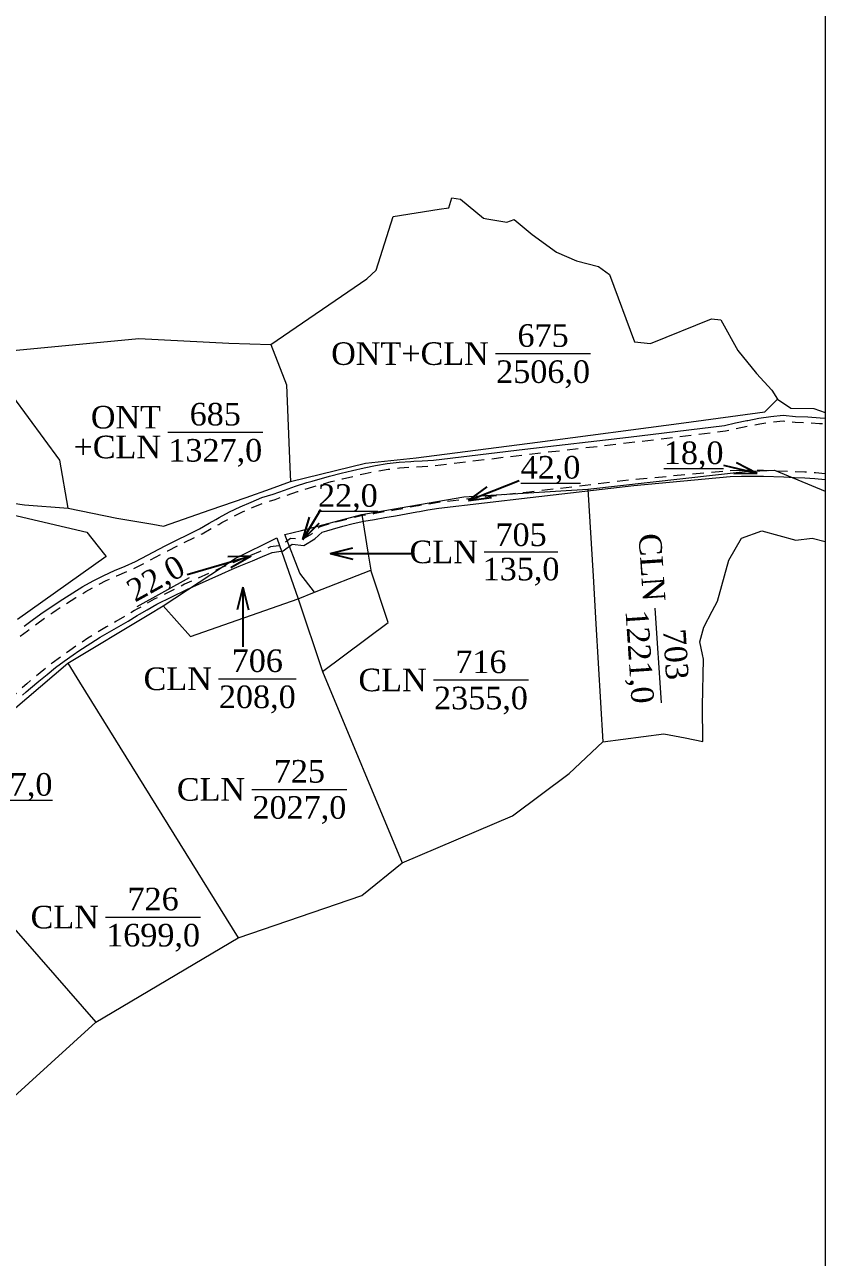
# Model space of a CAD drawing. Header units: metres. Extents: x 545919 to 546496, y 1842013 to 1842843.
# Drawn here: x 546354.7 to 546496.5, y 1842180.9 to 1842399.3 of the extents above; entities that cross this region are included whole.
import ezdxf
from ezdxf.enums import TextEntityAlignment as Align

# ---------------------------------------------------------------- set-up
doc = ezdxf.new("R2010")
doc.units = ezdxf.units.M
doc.header["$MEASUREMENT"] = 0
doc.linetypes.add('DGN Style 2', pattern=[3.355162, 2.013097, -1.342065])
for name, color, linetype, lineweight in [('Level 10', 7, 'Continuous', 0), ('Level 13', 7, 'Continuous', 0), ('Level 14', 7, 'Continuous', 0), ('Level 2', 7, 'Continuous', 0), ('Level 30', 7, 'Continuous', 0), ('Level 4', 7, 'Continuous', 0), ('Level 5', 7, 'Continuous', 0), ('Level 6', 7, 'Continuous', 0), ('Level 62', 7, 'Continuous', 0)]:
    doc.layers.add(name, color=color, linetype=linetype, lineweight=lineweight)
doc.styles.add('Style-STANDARD', font='STANDARD.shx')
doc.styles.add('Style-Times New Roman', font='times.ttf')
doc.dimstyles.get("Standard").update_dxf_attribs({"dimtxt": 0.18, "dimasz": 0.18, "dimexe": 0.18, "dimexo": 0.0625, "dimgap": 0.09, "dimtad": 0, "dimtih": 1, "dimtoh": 1, "dimdec": 4, "dimzin": 0, "dimdsep": 46, "dimtxsty": 'Standard', "dimcen": 0.09, "dimadec": 0, "dimazin": 0, "dimtfac": 1, "dimtdec": 4, "dimtofl": 0, "dimtmove": 0, "dimatfit": 3, "dimfxl": 1, "dimtolj": 1, "dimtzin": 0, "dimarcsym": 0})

# ---------------------------------------------------------------- blocks, each defined once
blk = doc.blocks.new('N_THUA_24')
at = {"layer": 'Level 13', "color": 1, "linetype": 'Continuous', "lineweight": 0}
blk.add_line((-2.042545, 0), (6.367455, 0), dxfattribs=at)
at = {"layer": 'Level 13', "color": 5, "linetype": 'Continuous', "lineweight": 0, "style": 'Style-Times New Roman'}
blk.add_text('726', height=2, dxfattribs=at).set_placement((2.162455, 1.6), align=Align.MIDDLE_CENTER)
at = {"layer": 'Level 2', "color": 3, "linetype": 'Continuous', "lineweight": 0, "style": 'Style-Times New Roman'}
blk.add_text('CLN', height=2, dxfattribs=at).set_placement((-2.642545, 0), align=Align.MIDDLE_RIGHT)
at = {"layer": 'Level 4', "color": 1, "linetype": 'Continuous', "lineweight": 0, "style": 'Style-Times New Roman'}
blk.add_text('1699,0', height=2, dxfattribs=at).set_placement((2.162455, -1.6), align=Align.MIDDLE_CENTER)
blk = doc.blocks.new('N_THUA_25')
at = {"layer": 'Level 13', "color": 1, "linetype": 'Continuous', "lineweight": 0}
blk.add_line((-2.038576, 0), (6.371424, 0), dxfattribs=at)
at = {"layer": 'Level 13', "color": 5, "linetype": 'Continuous', "lineweight": 0, "style": 'Style-Times New Roman'}
blk.add_text('725', height=2, dxfattribs=at).set_placement((2.166424, 1.6), align=Align.MIDDLE_CENTER)
at = {"layer": 'Level 2', "color": 3, "linetype": 'Continuous', "lineweight": 0, "style": 'Style-Times New Roman'}
blk.add_text('CLN', height=2, dxfattribs=at).set_placement((-2.638576, 0), align=Align.MIDDLE_RIGHT)
at = {"layer": 'Level 4', "color": 1, "linetype": 'Continuous', "lineweight": 0, "style": 'Style-Times New Roman'}
blk.add_text('2027,0', height=2, dxfattribs=at).set_placement((2.166424, -1.6), align=Align.MIDDLE_CENTER)
blk = doc.blocks.new('N_THUA_26')
at = {"layer": 'Level 13', "color": 1, "linetype": 'Continuous', "lineweight": 0}
blk.add_line((-2.042545, 0), (6.367455, 0), dxfattribs=at)
at = {"layer": 'Level 13', "color": 5, "linetype": 'Continuous', "lineweight": 0, "style": 'Style-Times New Roman'}
blk.add_text('716', height=2, dxfattribs=at).set_placement((2.162455, 1.6), align=Align.MIDDLE_CENTER)
at = {"layer": 'Level 2', "color": 3, "linetype": 'Continuous', "lineweight": 0, "style": 'Style-Times New Roman'}
blk.add_text('CLN', height=2, dxfattribs=at).set_placement((-2.642545, 0), align=Align.MIDDLE_RIGHT)
at = {"layer": 'Level 4', "color": 1, "linetype": 'Continuous', "lineweight": 0, "style": 'Style-Times New Roman'}
blk.add_text('2355,0', height=2, dxfattribs=at).set_placement((2.162455, -1.6), align=Align.MIDDLE_CENTER)
blk = doc.blocks.new('N_THUA_27')
at = {"layer": 'Level 13', "color": 1, "linetype": 'Continuous', "lineweight": 0}
blk.add_line((-0.822034, 0), (5.691966, 0), dxfattribs=at)
at = {"layer": 'Level 13', "color": 5, "linetype": 'Continuous', "lineweight": 0, "style": 'Style-Times New Roman'}
blk.add_text('705', height=2, dxfattribs=at).set_placement((2.434966, 1.52), align=Align.MIDDLE_CENTER)
at = {"layer": 'Level 2', "color": 3, "linetype": 'Continuous', "lineweight": 0, "style": 'Style-Times New Roman'}
blk.add_text('CLN', height=2, dxfattribs=at).set_placement((-1.392034, 0), align=Align.MIDDLE_RIGHT)
at = {"layer": 'Level 4', "color": 1, "linetype": 'Continuous', "lineweight": 0, "style": 'Style-Times New Roman'}
blk.add_text('135,0', height=2, dxfattribs=at).set_placement((2.434966, -1.52), align=Align.MIDDLE_CENTER)
blk = doc.blocks.new('N_THUA_28')
at = {"layer": 'Level 13', "color": 1, "linetype": 'Continuous', "lineweight": 0}
blk.add_line((-0.873767, 0), (5.982233, 0), dxfattribs=at)
at = {"layer": 'Level 13', "color": 5, "linetype": 'Continuous', "lineweight": 0, "style": 'Style-Times New Roman'}
blk.add_text('706', height=2, dxfattribs=at).set_placement((2.554233, 1.6), align=Align.MIDDLE_CENTER)
at = {"layer": 'Level 2', "color": 3, "linetype": 'Continuous', "lineweight": 0, "style": 'Style-Times New Roman'}
blk.add_text('CLN', height=2, dxfattribs=at).set_placement((-1.473767, 0), align=Align.MIDDLE_RIGHT)
at = {"layer": 'Level 4', "color": 1, "linetype": 'Continuous', "lineweight": 0, "style": 'Style-Times New Roman'}
blk.add_text('208,0', height=2, dxfattribs=at).set_placement((2.554233, -1.6), align=Align.MIDDLE_CENTER)
blk = doc.blocks.new('N_THUA_29')
at = {"layer": 'Level 13', "color": 1, "linetype": 'Continuous', "lineweight": 0}
blk.add_line((-2.042545, 0), (6.367455, 0), dxfattribs=at)
at = {"layer": 'Level 13', "color": 5, "linetype": 'Continuous', "lineweight": 0, "style": 'Style-Times New Roman'}
blk.add_text('703', height=2, dxfattribs=at).set_placement((2.162455, 1.6), align=Align.MIDDLE_CENTER)
at = {"layer": 'Level 2', "color": 3, "linetype": 'Continuous', "lineweight": 0, "style": 'Style-Times New Roman'}
blk.add_text('CLN', height=2, dxfattribs=at).set_placement((-2.642545, 0), align=Align.MIDDLE_RIGHT)
at = {"layer": 'Level 4', "color": 1, "linetype": 'Continuous', "lineweight": 0, "style": 'Style-Times New Roman'}
blk.add_text('1221,0', height=2, dxfattribs=at).set_placement((2.162455, -1.6), align=Align.MIDDLE_CENTER)
blk = doc.blocks.new('N_THUA_30')
at = {"layer": 'Level 13', "color": 1, "linetype": 'Continuous', "lineweight": 0}
blk.add_line((1.707677, 0), (10.117677, 0), dxfattribs=at)
at = {"layer": 'Level 13', "color": 5, "linetype": 'Continuous', "lineweight": 0, "style": 'Style-Times New Roman'}
blk.add_text('675', height=2, dxfattribs=at).set_placement((5.912677, 1.6), align=Align.MIDDLE_CENTER)
at = {"layer": 'Level 2', "color": 3, "linetype": 'Continuous', "lineweight": 0, "style": 'Style-Times New Roman'}
blk.add_text('ONT+CLN', height=2, dxfattribs=at).set_placement((1.107677, 0), align=Align.MIDDLE_RIGHT)
at = {"layer": 'Level 4', "color": 1, "linetype": 'Continuous', "lineweight": 0, "style": 'Style-Times New Roman'}
blk.add_text('2506,0', height=2, dxfattribs=at).set_placement((5.912677, -1.6), align=Align.MIDDLE_CENTER)
blk = doc.blocks.new('N_THUA_31')
at = {"layer": 'Level 13', "color": 1, "linetype": 'Continuous', "lineweight": 0}
blk.add_line((1.707677, 0), (10.117677, 0), dxfattribs=at)
at = {"layer": 'Level 13', "color": 5, "linetype": 'Continuous', "lineweight": 0, "style": 'Style-Times New Roman'}
blk.add_text('685', height=2, dxfattribs=at).set_placement((5.912677, 1.6), align=Align.MIDDLE_CENTER)
at = {"layer": 'Level 2', "color": 3, "linetype": 'Continuous', "lineweight": 0, "insert": (1.107677, 0), "char_height": 2, "attachment_point": 6, "line_spacing_factor": 0.791214, "style": 'Style-Times New Roman'}
blk.add_mtext('ONT\\P+CLN', dxfattribs=at)
at = {"layer": 'Level 4', "color": 1, "linetype": 'Continuous', "lineweight": 0, "style": 'Style-Times New Roman'}
blk.add_text('1327,0', height=2, dxfattribs=at).set_placement((5.912677, -1.6), align=Align.MIDDLE_CENTER)
blk = doc.blocks.new('TerminatorOpen_0.5')
at = {"color": 0, "linetype": 'ByBlock', "lineweight": -2}
for q in [(-1, 0.25), (-1, 0), (-1, -0.25)]:
    blk.add_line((0, 0), q, dxfattribs=at)

msp = doc.modelspace()

# ---------------------------------------------------------------- linework, layer by layer
at = {"layer": 'Level 10', "color": 7, "lineweight": 0}
for p, q in [((546406.06, 1842298.69), (546416.01, 1842302.62)), ((546403.17, 1842297.53), (546407.44, 1842284.67)), ((546407.44, 1842284.67), (546421.53, 1842250.77)), ((546343.46, 1842249.72), (546367.32, 1842222.53)), ((546367.32, 1842222.53), (546392.51, 1842237.48))]:
    msp.add_line(p, q, dxfattribs=at)
at = {"layer": 'Level 10', "color": 30, "lineweight": 0}
msp.add_line((546403.17, 1842297.53), (546406.06, 1842298.69), dxfattribs=at)
at = {"layer": 'Level 10', "color": 7, "lineweight": 0, "flags": 128}
for points in [[(546398.3, 1842342.58), (546415.31, 1842354.21), (546416.97, 1842355.77), (546419.99, 1842365.29), (546428.09, 1842366.57), (546429.81, 1842366.82), (546430.37, 1842368.58), (546431.86, 1842368.36), (546435.97, 1842364.94), (546436.5513, 1842364.8417), (546440.11, 1842364.24), (546441.41, 1842364.73), (546444.58, 1842362.1), (546448.89, 1842358.97), (546452.41, 1842357.41), (546456.29, 1842356.4), (546458.27, 1842355), (546462.67, 1842343.04), (546465.5, 1842342.75), (546476.31, 1842347.16), (546478, 1842346.98), (546481.01, 1842341.52), (546484.29, 1842337.47)], [(546362.42, 1842313.56), (546360.96, 1842322.07), (546346.99, 1842340.98), (546374.95, 1842343.67), (546390.89, 1842342.8), (546398.3, 1842342.58)], [(546398.3, 1842342.58), (546401.07, 1842335.43), (546401.69, 1842320.8718), (546401.8, 1842318.29)], [(546484.29, 1842337.47), (546487.02, 1842334.49), (546488, 1842332.89)], [(546488, 1842332.89), (546490.35, 1842331.32), (546494.46, 1842331.23), (546496.479396, 1842330.521776)], [(546454.45, 1842316.93), (546455.35, 1842301.55), (546455.85, 1842293.11), (546457.08, 1842272.18)], [(546414.43, 1842312.44), (546415.5, 1842305.82), (546416.01, 1842302.62)], [(546474.95, 1842292.52), (546476.44, 1842295.35), (546477.38, 1842297.13), (546479.41, 1842304.39), (546481.65, 1842308.25), (546485.22, 1842309.59), (546491.23, 1842307.94)], [(546491.23, 1842307.94), (546494.17, 1842308.25), (546496.479396, 1842307.659529)], [(546407.44, 1842284.67), (546419.09, 1842293.36), (546416.01, 1842302.62)], [(546379.24, 1842296.29), (546384.1, 1842290.85), (546403.17, 1842297.53)], [(546457.08, 1842272.18), (546467.91, 1842273.63), (546471.66, 1842272.88), (546474.78, 1842272.23), (546474.74, 1842278.56), (546474.89, 1842286.84), (546474.72, 1842287.65), (546474.24, 1842289.88), (546474.95, 1842292.52)], [(546362.33, 1842286.14), (546364.43, 1842282.75), (546392.51, 1842237.48)], [(546421.53, 1842250.77), (546441.07, 1842259.06), (546451.15, 1842266.61), (546457.08, 1842272.18)], [(546392.51, 1842237.48), (546414.42, 1842244.98), (546421.53, 1842250.77)], [(546304.11, 1842213.68), (546314.83, 1842192.96), (546323.12, 1842182.31), (546367.32, 1842222.53)]]:
    msp.add_lwpolyline(points, dxfattribs=at)
at = {"layer": 'Level 10', "color": 30, "lineweight": 0, "flags": 128}
for points in [[(546401.8, 1842318.29), (546415.09, 1842321.54), (546424.05, 1842322.53), (546445.5, 1842325.27), (546471.422, 1842328.7284), (546485.75, 1842330.64), (546488, 1842332.89)], [(546454.45, 1842316.93), (546482.28, 1842320.11), (546487.47, 1842320.34), (546496.479396, 1842316.598393)], [(546362.42, 1842313.56), (546371.01, 1842311.8), (546377.3866, 1842310.7308), (546379.3, 1842310.41), (546387.56, 1842313.28), (546393.93, 1842315.5), (546398.27, 1842317.04), (546401.8, 1842318.29)], [(546305.4, 1842307.41), (546323.73, 1842312.93), (546341, 1842316.2), (546354.67, 1842314.16), (546362.42, 1842313.56)], [(546414.43, 1842312.44), (546415.08, 1842312.56), (546432.45, 1842315.61), (546454.45, 1842316.93)], [(546342.31, 1842313.23), (546353.38, 1842312.26), (546365.72, 1842309.33), (546368.8467, 1842305.3805), (546369.14, 1842305.01), (546353.42, 1842293.87)], [(546406.06, 1842298.69), (546403.42, 1842302.07), (546400.79, 1842308.9), (546403.73, 1842309.66), (546414.43, 1842312.44)], [(546379.24, 1842296.29), (546391.96, 1842304.69), (546399.35, 1842308.32), (546403.17, 1842297.53)], [(546362.33, 1842286.14), (546376.72, 1842294.78), (546379.24, 1842296.29)], [(546339.58, 1842266.74), (546340.11, 1842267.19), (546362.33, 1842286.14)]]:
    msp.add_lwpolyline(points, dxfattribs=at)
at = {"layer": 'Level 30', "color": 5, "linetype": 'Continuous', "lineweight": 0, "flags": 128}
for points in [[(546354.6249, 1842292.6858), (546356.3042, 1842293.9336), (546358.008, 1842295.1477), (546359.1543, 1842295.936), (546359.7358, 1842296.3274), (546361.4869, 1842297.4723), (546363.2605, 1842298.582), (546365.0383, 1842299.6861), (546366.8555, 1842300.7244), (546368.7199, 1842301.6756), (546370.6277, 1842302.5378), (546372.4868, 1842303.342), (546374.3264, 1842304.135), (546379.5808, 1842306.926), (546385.6511, 1842309.9105), (546387.3884, 1842310.9079), (546388.5739, 1842311.5885), (546389.1526, 1842311.9164), (546390.9893, 1842312.9253), (546392.8743, 1842313.8389), (546394.7972, 1842314.6694), (546396.7363, 1842315.4614), (546398.7371, 1842316.0908), (546400.7038, 1842316.8037), (546402.6844, 1842317.4771), (546404.6781, 1842318.1107), (546405.6118, 1842318.3924), (546405.6118, 1842318.3925), (546408.7015, 1842319.2578), (546410.7296, 1842319.7707), (546412.7676, 1842320.243), (546414.8018, 1842320.7379), (546416.8583, 1842321.1286), (546418.9222, 1842321.478), (546421.0005, 1842321.7295), (546423.089, 1842321.8825), (546423.6112, 1842321.9142), (546425.1113, 1842321.9978), (546427.1115, 1842322.1092), (546443.2572, 1842324.0714), (546461.6077, 1842326.1882), (546478.6327, 1842328.2553), (546480.5975, 1842328.679), (546482.5623, 1842329.1027), (546482.7717, 1842329.1479), (546484.6833, 1842329.515), (546486.841, 1842329.8586), (546489.017, 1842330.0517), (546491.1964, 1842329.8312), (546493.3709, 1842329.7578), (546495.5419, 1842329.612), (546496.479396, 1842329.517592)], [(546354.3307, 1842280.4664), (546355.0076, 1842281.0654), (546355.7656, 1842281.7226), (546357.2254, 1842282.9499), (546358.7094, 1842284.1477), (546360.2028, 1842285.3344), (546361.7339, 1842286.4722), (546363.2875, 1842287.5791), (546364.3327, 1842288.2979), (546366.4594, 1842289.6987), (546368.0766, 1842290.7105), (546369.716, 1842291.6856), (546371.3723, 1842292.6319), (546373.0202, 1842293.5953), (546374.6623, 1842294.577), (546375.0762, 1842294.8175), (546376.3792, 1842295.5655), (546378.1165, 1842296.5629), (546383.449, 1842299.198), (546389.6272, 1842301.9668), (546391.4668, 1842302.7598), (546392.7221, 1842303.3009), (546393.2802, 1842303.5375), (546395.0454, 1842304.2585), (546396.7964, 1842305.0024), (546398.5417, 1842305.7563), (546400.4726, 1842306.0448), (546402.0599, 1842307.2017), (546404.147, 1842306.9991), (546406.0937, 1842308.1611), (546407.3684, 1842309.3433), (546408.2202, 1842309.6003), (546409.1985, 1842309.8849), (546411.039, 1842310.3898), (546412.8893, 1842310.8577), (546414.7486, 1842311.2886), (546416.6375, 1842311.5751), (546418.5104, 1842311.9309), (546420.39, 1842312.2492), (546422.2678, 1842312.5864), (546424.1463, 1842312.9428), (546424.6174, 1842313.0261), (546426.0982, 1842313.28), (546428.0727, 1842313.6185), (546444.2328, 1842315.4538), (546462.5763, 1842317.6322), (546479.6561, 1842319.2156), (546481.6659, 1842319.2418), (546483.8899, 1842319.2709), (546485.5364, 1842319.253), (546489.1149, 1842319.1158), (546491.0124, 1842319.043), (546492.8275, 1842318.9818), (546494.6396, 1842318.8601), (546496.4466, 1842318.6781), (546496.479396, 1842318.673687)]]:
    msp.add_lwpolyline(points, dxfattribs=at)
at = {"layer": 'Level 6', "color": 2, "linetype": 'DGN Style 2', "lineweight": 0, "flags": 128}
for points in [[(546030.48579, 1842842.536949), (546030.353553, 1842841.352298), (546029.525566, 1842839.591494), (546026.814291, 1842833.502405), (546022.459158, 1842827.651417), (546022.927781, 1842825.273825), (546022.597267, 1842819.902482), (546022.574569, 1842819.427593), (546022.538854, 1842817.608592), (546022.584557, 1842815.784169), (546022.992678, 1842810.454565), (546023.293095, 1842808.115414), (546026.22437, 1842806.866035), (546026.471642, 1842805.742389), (546026.907212, 1842804.111747), (546027.414892, 1842802.501919), (546027.993631, 1842800.916371), (546028.642101, 1842799.358152), (546029.357683, 1842797.833523), (546030.261604, 1842796.110841), (546031.94062, 1842795.084378), (546032.890067, 1842793.998697), (546035.476699, 1842790.772401), (546033.603867, 1842786.705793), (546035.257102, 1842784.895068), (546036.502488, 1842783.587397), (546037.796674, 1842782.278258), (546039.20443, 1842781.036556), (546040.703062, 1842779.924186), (546042.253401, 1842778.879922), (546042.671749, 1842778.646598), (546043.937043, 1842777.892802), (546045.588153, 1842776.849625), (546047.115553, 1842775.724947), (546048.741431, 1842774.065641), (546058.040052, 1842772.510371), (546061.578712, 1842770.708803), (546063.402661, 1842769.685493), (546065.172642, 1842768.548519), (546068.22662, 1842766.525762), (546067.74857, 1842762.340475), (546069.861619, 1842760.730833), (546071.579871, 1842759.527895), (546076.629756, 1842756.057959), (546076.68123, 1842756.013891), (546078.317682, 1842754.771364), (546081.21009, 1842751.840197), (546082.751445, 1842750.362878), (546084.388488, 1842748.975613), (546087.673318, 1842746.260703), (546090.912863, 1842743.475203), (546092.396249, 1842742.034679), (546093.688779, 1842740.447452), (546094.890935, 1842738.757072), (546095.991913, 1842737.002762), (546097.979414, 1842733.268461), (546099.702373, 1842729.928082), (546099.939441, 1842729.470007), (546101.013168, 1842727.589052), (546102.118206, 1842725.789504), (546103.029978, 1842723.965194), (546103.742045, 1842722.089491), (546104.157665, 1842720.091047), (546104.433269, 1842717.595754), (546106.088684, 1842716.002053), (546106.172839, 1842711.850077), (546107.275103, 1842707.694641), (546107.797791, 1842705.15469), (546108.0861, 1842703.637057), (546108.721675, 1842701.488593), (546114.758017, 1842693.71733), (546125.471855, 1842683.714344), (546126.897743, 1842678.286038), (546127.828465, 1842676.412644), (546129.449651, 1842671.894293), (546129.78069, 1842671.13549), (546130.351749, 1842669.935566), (546130.969668, 1842668.763501), (546131.599403, 1842667.679224), (546132.362919, 1842666.060612), (546129.509618, 1842663.008962), (546130.607274, 1842661.130439), (546131.388619, 1842659.908135), (546132.218302, 1842658.718011), (546133.093823, 1842657.56342), (546133.6165, 1842656.924065), (546133.6165, 1842656.901258), (546134.981839, 1842655.361152), (546135.99175, 1842654.317162), (546137.041186, 1842653.315648), (546138.130022, 1842652.356797), (546138.676946, 1842651.912706), (546136.644029, 1842646.629227), (546138.626033, 1842645.267524), (546139.933669, 1842644.32742), (546141.258614, 1842643.333183), (546142.654439, 1842642.371658), (546144.088556, 1842641.467355), (546144.46853, 1842641.241025), (546151.150781, 1842637.488569), (546169.144536, 1842632.2067), (546182.2588, 1842621.612125), (546192.330935, 1842617.290382), (546196.549249, 1842615.928186), (546200.444498, 1842615.293028), (546204.08339, 1842614.939118), (546206.484139, 1842614.326127), (546208.021707, 1842612.989858), (546210.85956, 1842611.737091), (546211.804315, 1842611.67664), (546213.290236, 1842610.668869), (546214.572263, 1842609.910339), (546215.53083, 1842609.15657), (546216.022909, 1842608.721981), (546216.990882, 1842607.570281), (546218.399889, 1842605.665197), (546219.916785, 1842603.79892), (546220.976929, 1842602.693591), (546221.196031, 1842602.220447), (546222.164338, 1842599.996411), (546223.164558, 1842597.92176), (546223.929894, 1842595.59939), (546225.120491, 1842593.669323), (546225.880231, 1842591.558055), (546226.404239, 1842590.43712), (546226.973406, 1842589.561872), (546227.922464, 1842587.920591), (546228.633001, 1842586.076579), (546231.85677, 1842578.697031), (546237.23877, 1842568.867792), (546237.513995, 1842567.383828), (546237.557756, 1842566.901719), (546238.11192, 1842564.568923), (546239.249323, 1842562.686402), (546240.422967, 1842560.501621), (546243.449313, 1842559.718737), (546244.168675, 1842558.240848), (546245.047683, 1842556.339105), (546245.888565, 1842554.420102), (546246.690904, 1842552.484781), (546247.454312, 1842550.533816), (546248.179147, 1842548.566392), (546249.565051, 1842544.600113), (546250.167125, 1842542.604365), (546250.732234, 1842540.585822), (546251.256929, 1842538.556382), (546251.740909, 1842536.51675), (546252.127318, 1842534.730007), (546251.348749, 1842532.452877), (546251.751304, 1842530.149221), (546252.067056, 1842528.101391), (546252.341802, 1842526.047727), (546252.575349, 1842523.98899), (546252.767791, 1842521.926003), (546252.899261, 1842520.127324), (546251.821067, 1842518.005822), (546251.900765, 1842515.590555), (546252.358678, 1842513.500723), (546252.628808, 1842510.150369), (546252.652042, 1842508.830296), (546252.637857, 1842506.678653), (546252.811487, 1842502.669034), (546252.925979, 1842494.03286), (546252.838729, 1842466.566417), (546252.27709, 1842435.805961), (546250.507977, 1842408.486542), (546248.113013, 1842390.910025), (546247.858459, 1842381.400931), (546248.467707, 1842374.840128), (546247.874797, 1842373.356714), (546247.011228, 1842370.986382), (546247.003351, 1842370.077239), (546247.016598, 1842368.913852), (546247.111878, 1842367.093996), (546247.311182, 1842365.154602), (546248.041976, 1842363.436955), (546248.319712, 1842361.810362), (546248.701719, 1842360.05948), (546249.171405, 1842358.327834), (546249.726882, 1842356.6218), (546250.363626, 1842354.954582), (546251.048655, 1842353.314808), (546251.791687, 1842351.687239), (546252.618311, 1842350.086837), (546253.521372, 1842348.534363), (546253.765231, 1842348.14379), (546257.831389, 1842341.785836), (546261.85196, 1842336.427292), (546263.115146, 1842334.842092), (546264.386821, 1842333.18724), (546265.562418, 1842331.491255), (546266.717446, 1842329.575393), (546268.368815, 1842328.095028), (546269.299167, 1842326.380507), (546270.264428, 1842324.501433), (546271.186809, 1842322.601273), (546272.112858, 1842320.574872), (546272.901431, 1842318.740308), (546273.692869, 1842316.781306), (546274.439662, 1842314.805194), (546275.068147, 1842313.020838), (546274.797424, 1842310.720336), (546275.447084, 1842308.569409), (546275.747739, 1842306.515844), (546276.492091, 1842304.434184), (546276.689335, 1842303.855648), (546277.17523, 1842302.534214), (546277.841225, 1842300.872965), (546278.529112, 1842299.204387), (546279.074068, 1842297.654938), (546279.160271, 1842295.69252), (546279.962614, 1842293.820275), (546280.756569, 1842292.125968), (546281.607586, 1842290.457163), (546282.751268, 1842288.408507), (546283.47187, 1842287.213095), (546284.514598, 1842285.591785), (546285.757204, 1842284.180681), (546286.832237, 1842282.731368), (546287.867182, 1842281.424428), (546289.322903, 1842279.70696), (546291.10883, 1842278.828607), (546292.259691, 1842277.645405), (546293.585909, 1842276.369905), (546294.953798, 1842275.139304), (546296.36203, 1842273.955032), (546297.808929, 1842272.818351), (546299.123371, 1842271.854733), (546300.191557, 1842270.135135), (546301.945983, 1842269.020764), (546303.507445, 1842268.100396), (546305.007253, 1842267.057214), (546306.592733, 1842266.032065), (546308.448779, 1842264.919131), (546310.283708, 1842264.695698), (546311.734568, 1842264.553885), (546318.69446, 1842263.664649), (546324.667888, 1842264.818382), (546328.772607, 1842266.621125), (546330.78755, 1842267.879848), (546331.991024, 1842268.780327), (546333.476382, 1842269.506389), (546334.806927, 1842271.421024), (546336.061112, 1842273.065154), (546337.330746, 1842274.70511), (546338.649667, 1842276.29753), (546340.005933, 1842277.869959), (546340.735735, 1842278.690318), (546341.388441, 1842279.40948), (546342.806694, 1842280.926607), (546344.240921, 1842282.400709), (546345.766992, 1842283.806244), (546347.283301, 1842285.244749), (546348.817162, 1842286.642748), (546349.550701, 1842287.291754), (546350.372856, 1842288.004677), (546351.96126, 1842289.340031), (546353.56896, 1842290.637722), (546355.224062, 1842291.885165), (546356.89263, 1842293.12499), (546358.581518, 1842294.328464), (546359.716823, 1842295.109203), (546360.288632, 1842295.49408), (546362.025776, 1842296.629856), (546363.789499, 1842297.733376), (546365.550315, 1842298.826928), (546367.331048, 1842299.844392), (546369.153288, 1842300.774082), (546371.032152, 1842301.623205), (546372.88324, 1842302.423939), (546374.759596, 1842303.232783), (546380.03607, 1842306.035509), (546386.121136, 1842309.027268), (546389.069338, 1842310.719852), (546389.639834, 1842311.043104), (546391.448394, 1842312.036546), (546393.290819, 1842312.929511), (546395.184545, 1842313.747411), (546397.07598, 1842314.519943), (546399.05768, 1842315.143335), (546401.035177, 1842315.860149), (546402.996819, 1842316.527103), (546404.973975, 1842317.155445), (546405.895711, 1842317.433536), (546408.958972, 1842318.291431), (546410.965094, 1842318.798773), (546412.998686, 1842319.270051), (546415.013456, 1842319.760224), (546417.035098, 1842320.144302), (546419.065806, 1842320.488083), (546421.097153, 1842320.733901), (546423.15583, 1842320.884716), (546423.669309, 1842320.915887), (546427.199727, 1842321.112565), (546443.37482, 1842323.078337), (546461.725263, 1842325.19513), (546478.798713, 1842327.268113), (546482.773198, 1842328.125192), (546482.97152, 1842328.168001), (546484.856271, 1842328.529945), (546486.963976, 1842328.865583), (546489.010811, 1842329.047221), (546491.129126, 1842328.832901), (546493.320515, 1842328.758931), (546495.458276, 1842328.615363), (546496.479396, 1842328.512534)], [(546481.652865, 1842320.241715), (546479.603344, 1842320.214997), (546462.471164, 1842318.626741), (546444.117413, 1842316.447124), (546427.931674, 1842314.608912), (546424.445849, 1842314.011279), (546423.966033, 1842313.926438), (546422.086223, 1842313.569789), (546420.21814, 1842313.234334), (546418.333581, 1842312.915194), (546416.469144, 1842312.561002), (546414.560454, 1842312.2715), (546412.653811, 1842311.829628), (546410.784117, 1842311.356824), (546408.926541, 1842310.847239), (546407.9361, 1842310.559108), (546406.85804, 1842310.233842), (546405.490829, 1842308.965844), (546403.916587, 1842308.026167), (546401.778125, 1842308.233753), (546400.082006, 1842306.997541), (546398.26491, 1842306.726045), (546396.402614, 1842305.921607), (546394.660809, 1842305.181613), (546392.895964, 1842304.460758), (546392.329014, 1842304.220407), (546389.224771, 1842302.882279), (546383.022857, 1842300.102852), (546377.645597, 1842297.445633), (546374.576057, 1842295.683447), (546374.154516, 1842295.438507), (546372.511274, 1842294.456124), (546370.871898, 1842293.497708), (546369.212323, 1842292.549536), (546367.555737, 1842291.564214), (546365.919094, 1842290.54025), (546363.774285, 1842289.127522), (546362.714005, 1842288.398351), (546361.145479, 1842287.280817), (546359.593345, 1842286.127386), (546358.084288, 1842284.928244), (546356.589537, 1842283.721767), (546355.116261, 1842282.483137), (546354.348692, 1842281.81764), (546353.662526, 1842281.210441), (546352.240107, 1842279.914159), (546350.839655, 1842278.585475), (546349.477526, 1842277.222336), (546348.134469, 1842275.842011), (546346.215296, 1842273.769526), (546345.531357, 1842273.00073), (546344.274437, 1842271.543373), (546343.054354, 1842270.070427), (546341.811949, 1842268.59581), (546340.642028, 1842267.062368), (546339.478836, 1842265.559069), (546337.932659, 1842263.601119), (546337.078714, 1842262.484313)], [(546496.479396, 1842319.679856), (546494.723234, 1842319.856736), (546492.877867, 1842319.98067), (546491.04841, 1842320.042354), (546485.561001, 1842320.252792), (546483.888794, 1842320.270971), (546481.652817, 1842320.241714)]]:
    msp.add_lwpolyline(points, dxfattribs=at)
at = {"layer": 'Level 62', "color": 7, "linetype": 'Continuous', "lineweight": 0, "flags": 128}
msp.add_lwpolyline([(546496.479396, 1842012.536949), (545918.979396, 1842012.536949), (545918.979396, 1842842.536949), (546496.479396, 1842842.536949), (546496.479396, 1842012.536949)], dxfattribs=at)

# ---------------------------------------------------------------- block references
at = {"layer": 'Level 14', "color": 3, "linetype": 'Continuous', "lineweight": 0, "xscale": 4, "yscale": 4, "zscale": 4}
for p, rotation in [((546484.422914, 1842319.711666), 346.253437), ((546403.94505, 1842308.03272), 238.874483)]:
    msp.add_blockref('TerminatorOpen_0.5', p, dxfattribs=dict(at, rotation=rotation))
at = {"layer": 'Level 2', "color": 3, "linetype": 'Continuous', "lineweight": 0, "xscale": 2, "yscale": 2, "zscale": 2}
for name, p in [('N_THUA_30', (546434.679015, 1842340.97431)), ('N_THUA_31', (546376.637962, 1842327.04)), ('N_THUA_27', (546437.736602, 1842305.843429)), ('N_THUA_28', (546390.801571, 1842283.365646)), ('N_THUA_26', (546431.180778, 1842283.159151)), ('N_THUA_25', (546399.024553, 1842263.765846)), ('N_THUA_24', (546373.13254, 1842241.140387))]:
    msp.add_blockref(name, p, dxfattribs=at)
at = {"layer": 'Level 2', "color": 3, "linetype": 'Continuous', "lineweight": 0, "xscale": 2, "yscale": 2, "zscale": 2, "rotation": 273.811115}
msp.add_blockref('N_THUA_29', (546466.545792, 1842291.801436), dxfattribs=at)

# ---------------------------------------------------------------- texts
at = {"layer": 'Level 5', "color": 5, "linetype": 'Continuous', "lineweight": 0, "style": 'Style-Times New Roman'}
for s, p in [('%%u18,0%%U', (546473.165362, 1842323.401113)), ('%%u42,0%%U', (546447.822922, 1842320.830695)), ('%%u22,0%%U', (546411.948872, 1842315.835696)), ('%%u7,0%%U', (546355.862528, 1842264.650474))]:
    msp.add_text(s, height=4, dxfattribs=at).set_placement(p, align=Align.MIDDLE_CENTER)
msp.add_text('%%u22,0%%U', height=4, rotation=29.078023, dxfattribs=at).set_placement((546377.899588, 1842301.165583), align=Align.MIDDLE_CENTER)

# ---------------------------------------------------------------- leaders
at = {"layer": 'Level 14', "color": 3, "linetype": 'Continuous', "lineweight": 0}
for points in [[(546484.422914, 1842319.711666), (546478.498726, 1842321.160929)], [(546433.271944, 1842314.971884), (546442.295359, 1842318.507207)], [(546403.94505, 1842308.03272), (546407.170441, 1842313.374132)], [(546394.792337, 1842305.111648), (546383.465072, 1842301.768462)]]:
    msp.add_leader(points, dimstyle='Standard', override={"dimtxt": 4, "dimasz": 4, "dimgap": 2, "dimtad": 1, "dimtxsty": 'Style-STANDARD', "dimldrblk": 'TerminatorOpen_0.5'}, dxfattribs=at)
at = {"layer": 'Level 5', "color": 3, "linetype": 'Continuous', "lineweight": 0}
for points in [[(546408.81, 1842305.56), (546423.11083, 1842305.56)], [(546393.34, 1842299.58), (546393.34, 1842289.004013)]]:
    msp.add_leader(points, dimstyle='Standard', override={"dimtxt": 4, "dimasz": 4, "dimgap": 2, "dimtad": 1, "dimtxsty": 'Style-STANDARD', "dimldrblk": 'TerminatorOpen_0.5'}, dxfattribs=at)

doc.saveas('drawing.dxf')
